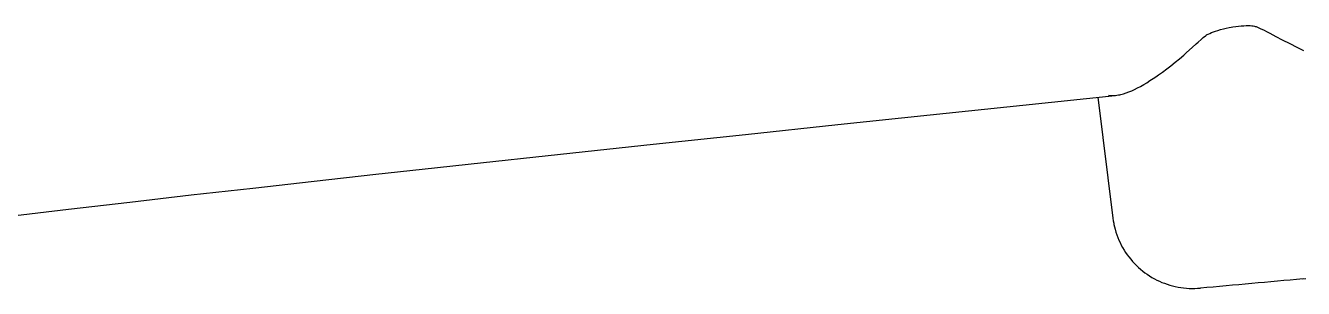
# Model space of a CAD drawing. Extents: x -62750 to 17911, y -49048 to 6133.
# Drawn here: x 6982 to 8569, y -2642 to -2316 of the extents above; entities that cross this region are included whole.
import ezdxf

# ---------------------------------------------------------------- set-up
doc = ezdxf.new("R2010")
doc.units = 0
doc.layers.get('0').update_dxf_attribs({"linetype": 'CONTINUOUS'})

msp = doc.modelspace()

# ---------------------------------------------------------------- linework, layer by layer
at = {"color": 7}
msp.add_line((8313.8, -2404.8), (8332.5, -2554.8), dxfattribs=at)
for points in [[(8476.9, -2318.2), (8479.2, -2317.7), (8481.5, -2317.3), (8485, -2316.8), (8488.5, -2316.4), (8491.8, -2316), (8495, -2315.8), (8497.9, -2315.7), (8500.6, -2315.6), (8503, -2315.7), (8505.1, -2315.8), (8506.7, -2316), (8508.2, -2316.3), (8509.3, -2316.6), (8510.2, -2316.9), (8511.1, -2317.2)], [(8394, -2373.4), (8399.3, -2369.5), (8404.5, -2365.5), (8409.8, -2361.2), (8415.1, -2356.8), (8420.4, -2352.3), (8423.9, -2349.2), (8431, -2342.8), (8435.8, -2338.4), (8438.2, -2336.3), (8441.9, -2333), (8444.7, -2330.6), (8447.6, -2328.2)], [(8447.6, -2328.2), (8448.1, -2327.8), (8448.8, -2327.3), (8449.7, -2326.8), (8450.7, -2326.3), (8452.7, -2325.3), (8455, -2324.2), (8457.3, -2323.3), (8459.9, -2322.5), (8462.6, -2321.6), (8466.1, -2320.6), (8469.7, -2319.7), (8473.3, -2318.9), (8476.9, -2318.2)], [(8511.1, -2317.2), (8515.2, -2319.1), (8520.2, -2321.5), (8523.2, -2323), (8527.2, -2325), (8535, -2329.1), (8542.7, -2333.2), (8552.3, -2338.1), (8560.8, -2342.4), (8569.1, -2346.5)], [(8370.7, -2389), (8374.6, -2386.6), (8378.5, -2384.1), (8382.6, -2381.4), (8385.7, -2379.3), (8389, -2377), (8394, -2373.4)], [(8327, -2402.3), (8328.6, -2402.5), (8330.3, -2402.7), (8332.1, -2402.7), (8333.9, -2402.7), (8335.7, -2402.5), (8337.5, -2402.2), (8339.5, -2401.9), (8341, -2401.6), (8342.5, -2401.2), (8345.6, -2400.4), (8348.9, -2399.3), (8352.3, -2398.1), (8355.8, -2396.7), (8359.4, -2395), (8363.1, -2393.2), (8366.9, -2391.2), (8370.7, -2389)], [(6959.3, -2552.8), (7035.5, -2543.8), (7111.8, -2534.9), (7188.1, -2526.1), (7264.4, -2517.5), (7340.8, -2508.9), (7417.2, -2500.4), (7474.6, -2494.1), (7531.9, -2487.8), (7646.6, -2475.4), (7761.4, -2463.1), (7876.1, -2450.8), (7990.9, -2438.7), (8105.7, -2426.6), (8220.5, -2414.5), (8335.4, -2402.5)], [(8332.5, -2554.8), (8333, -2558.2), (8333.5, -2561.2), (8333.8, -2563), (8334.5, -2565.9), (8335.2, -2568.8), (8336.2, -2572.2), (8337.3, -2575.5), (8338.6, -2578.8), (8339.9, -2582.1), (8341.4, -2585.3), (8342.9, -2588.5), (8344.6, -2591.6), (8346.4, -2594.6), (8348.3, -2597.5), (8350.3, -2600.4), (8352.4, -2603.2), (8354.6, -2606), (8356.8, -2608.6), (8359.2, -2611.2), (8361.7, -2613.7), (8364.2, -2616.1), (8366.8, -2618.4), (8369.5, -2620.6), (8372.3, -2622.7), (8375.1, -2624.7), (8378, -2626.7), (8381, -2628.5), (8384, -2630.2), (8387.1, -2631.8), (8390.2, -2633.3), (8393.4, -2634.7), (8396.7, -2635.9), (8399.9, -2637.1), (8403.3, -2638.1), (8406.6, -2639.1), (8410, -2639.9), (8413.4, -2640.6), (8416.8, -2641.2), (8420.2, -2641.6), (8423.7, -2642), (8427.2, -2642.2), (8430.7, -2642.3), (8434.1, -2642.3), (8437.6, -2642.1), (8441.1, -2641.9)], [(8568.5, -2630.3), (8572, -2630)]]:
    msp.add_lwpolyline(points, dxfattribs=at)
msp.add_arc((87197.8, -871911.1), 872829.6, 95.1685228, 95.1769239, dxfattribs=at)

doc.saveas('drawing.dxf')
